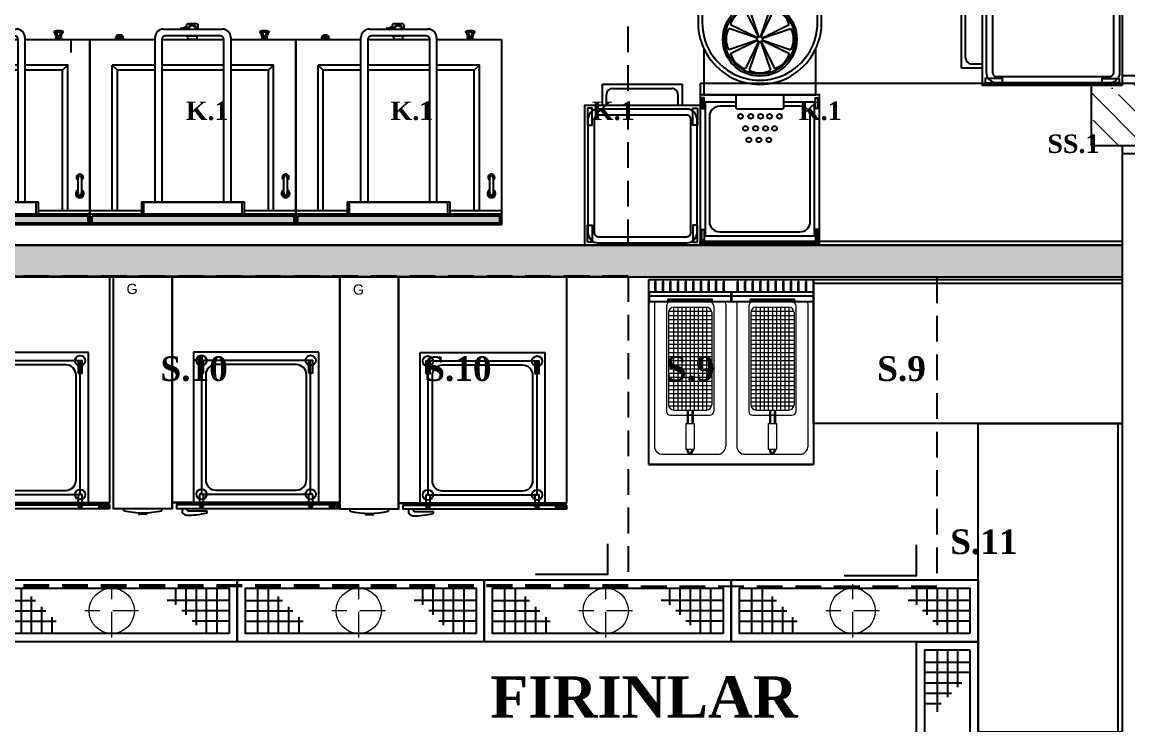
# Model space of a CAD drawing. Header units: millimetres. Extents: x 322668 to 332469, y 13187 to 20117.
# Drawn here: x 329068 to 329605, y 16423 to 16764 of the extents above; entities that cross this region are included whole.
import ezdxf
from ezdxf.enums import TextEntityAlignment as Align

# ---------------------------------------------------------------- set-up
doc = ezdxf.new("R2010")
doc.units = ezdxf.units.MM
doc.header["$LTSCALE"] = 50
doc.header["$MEASUREMENT"] = 0
doc.header["$PDMODE"] = 3
doc.header["$PDSIZE"] = -0.5
doc.linetypes.add('DASHED2', pattern=[0.375, 0.25, -0.125])
doc.linetypes.add('HIDDEN', pattern=[0.375, 0.25, -0.125])
doc.layers.get('0').update_dxf_attribs({"linetype": 'CONTINUOUS'})
doc.layers.get('DEFPOINTS').update_dxf_attribs({"linetype": 'CONTINUOUS'})
for name, color, linetype in [('-DWG_ANA', 7, 'CONTINUOUS'), ('-DWG_DETAY1', 7, 'CONTINUOUS'), ('-DWG_DETAY2', 7, 'CONTINUOUS'), ('Duvar h-190', 8, 'CONTINUOUS'), ('Mevcut ve İlave Duvar', 7, 'CONTINUOUS'), ('MIM_BA', 3, 'CONTINUOUS'), ('MIM_DOSEME', 7, 'CONTINUOUS'), ('MIM_DUVAR', 4, 'CONTINUOUS'), ('MIM_OLCU-DIS', 1, 'CONTINUOUS'), ('MIM_SERAMIK', 143, 'CONTINUOUS'), ('sıhhi tesisat', 162, 'CONTINUOUS'), ('TEXT', 131, 'CONTINUOUS'), ('Yarım Duvar', 3, 'CONTINUOUS')]:
    doc.layers.add(name, color=color, linetype=linetype)
for name, color, linetype, lineweight in [('GRC-Ekipman', 4, 'CONTINUOUS', 25), ('s-depo', 140, 'CONTINUOUS', 25), ('Tarama', 252, 'CONTINUOUS', 20), ('yerizg-a', 7, 'CONTINUOUS', 15), ('yerizg-b', 7, 'CONTINUOUS', 9)]:
    doc.layers.add(name, color=color, linetype=linetype, lineweight=lineweight)
doc.styles.add('ekp-yazı', font='arial.ttf', dxfattribs={"height": 10})
doc.styles.add('OLCU', font='TSIMPLEX.SHX', dxfattribs={"width": 0.7})
doc.styles.add('REF', font='calibri.ttf', dxfattribs={"height": 10})
doc.styles.add('ROMANS', font='romans.shx')
doc.dimstyles.new('200-OLCU-DIŞ', dxfattribs={"dimtxt": 30, "dimasz": 10, "dimexe": 0, "dimexo": 0, "dimgap": 10, "dimtad": 1, "dimdec": 1, "dimdsep": 46, "dimtxsty": 'OLCU', "dimblk1": 'DOT', "dimblk2": 'DOT', "dimsah": 1, "dimcen": 0, "dimclrd": 7, "dimclre": 7, "dimclrt": 4, "dimadec": 0, "dimazin": 0, "dimtfac": 1, "dimtdec": 1, "dimtix": 1, "dimtmove": 2, "dimatfit": 3, "dimldrblk": 'DOT', "dimfxl": 0, "dimtolj": 1, "dimarcsym": 0})

# ---------------------------------------------------------------- blocks, each defined once
blk = doc.blocks.new('_DOT')
at = {"color": 0, "linetype": 'ByBlock'}
blk.add_line((-0.5, 0), (-1, 0), dxfattribs=at)
at = {"color": 0, "linetype": 'ByBlock', "const_width": 0.5}
blk.add_lwpolyline([(-0.25, 0, 1), (0.25, 0, 1)], format="xyb", close=True, dxfattribs=at)
blk = doc.blocks.new('*D159')
at = {"layer": 'DEFPOINTS', "color": 0}
for p in [(329577.75, 18407.96, -57.5), (327588.54, 14893), (330092.59, 14893)]:
    blk.add_point(p, dxfattribs=at)
at = {"layer": 'MIM_OLCU-DIS', "color": 7, "lineweight": -2}
for p, q in [((330052.83, 18407.96), (330092.59, 18407.96)), ((330092.59, 18397.96), (330092.59, 14903)), ((330052.59, 14893), (330092.59, 14893))]:
    blk.add_line(p, q, dxfattribs=at)
at = {"layer": 'MIM_OLCU-DIS', "color": 7, "lineweight": -2, "xscale": 10, "yscale": 10, "zscale": 10}
for p, rotation in [((330092.59, 18407.96), 90), ((330092.59, 14893), 270)]:
    blk.add_blockref('_DOT', p, dxfattribs=dict(at, rotation=rotation))
at = {"layer": 'MIM_OLCU-DIS', "color": 4, "insert": (330067.59, 16650.48), "char_height": 30, "attachment_point": 5, "rotation": 90, "style": 'OLCU'}
blk.add_mtext('\\A1;3515', dxfattribs=at)
blk = doc.blocks.new('525-130 CM YEMEKHANE PEN')
at = {"layer": 'MIM_DUVAR'}
for p, q in [((396323.44, 10381.79, -432.5), (396323.44, 10406.79, -432.5)), ((396848.44, 10381.79, -432.5), (396848.44, 10406.79, -432.5))]:
    blk.add_line(p, q, dxfattribs=at)
blk = doc.blocks.new('100')
h = blk.add_hatch()
h.set_pattern_fill('ANGLE', color=1, scale=0.166667, angle=720, style=0)
h.set_pattern_definition([(360, (358730.5573, 8378.2852), (6e-16, 1.1641666), [0.8466666, -0.3175]), (90, (358730.5573, 8378.2852), (-1.1641666, 6e-16), [0.8466666, -0.3175])])
h.paths.add_polyline_path([(359843.4, 9476.25), (359745.06, 9476.25), (359745.06, 9472.92), (359843.4, 9472.92)])
at = {"layer": '-DWG_ANA', "color": 1}
for p, q in [((359744.23, 9472.08), (359744.23, 9562.08)), ((359744.23, 9562.08), (359753.37, 9562.08)), ((359753.37, 9562.08), (359775.85, 9562.08)), ((359779.18, 9562.08), (359809.28, 9562.08)), ((359812.61, 9562.08), (359844.23, 9562.08)), ((359844.23, 9562.08), (359844.23, 9472.08)), ((359844.23, 9472.08), (359744.23, 9472.08))]:
    blk.add_line(p, q, dxfattribs=at)
at = {"layer": '-DWG_DETAY1', "color": 1}
for p, q in [((359819.28, 9482.92), (359769.18, 9482.92)), ((359769.18, 9482.92), (359769.18, 9477.08)), ((359770.33, 9477.08), (359770.33, 9482.92)), ((359770.9, 9482.92), (359817.56, 9482.92)), ((359818.13, 9477.08), (359818.13, 9482.92)), ((359819.28, 9477.08), (359819.28, 9482.92)), ((359769.18, 9478.75), (359744.23, 9478.75)), ((359844.23, 9478.75), (359819.28, 9478.75)), ((359769.18, 9477.08), (359819.28, 9477.08))]:
    blk.add_line(p, q, dxfattribs=at)
at = {"layer": '-DWG_DETAY2', "color": 1}
blk.add_line((359844.23, 9477.08), (359744.23, 9477.08), dxfattribs=at)
at = {"color": 1}
for p, q in [((359759.9, 9563.61), (359757.26, 9563.61)), ((359759.61, 9563.81), (359757.55, 9563.81)), ((359759.41, 9564.05), (359757.74, 9564.05)), ((359780.02, 9567.08), (359808.44, 9567.08)), ((359807.61, 9563.75), (359780.85, 9563.75)), ((359756.91, 9563.2), (359756.49, 9562.82)), ((359758.16, 9562.82), (359756.49, 9562.82)), ((359760.66, 9562.52), (359756.49, 9562.52)), ((359756.49, 9562.52), (359756.49, 9562.08)), ((359756.49, 9562.08), (359760.66, 9562.08)), ((359756.91, 9563.22), (359756.91, 9563.2)), ((359760.13, 9563.03), (359757.03, 9563.03)), ((359760.04, 9563.22), (359757.12, 9563.22)), ((359760, 9563.42), (359757.15, 9563.42)), ((359758.16, 9562.52), (359758.16, 9562.82)), ((359760.66, 9562.82), (359758.99, 9562.82)), ((359758.99, 9562.52), (359758.99, 9562.82)), ((359760.24, 9563.2), (359760.24, 9563.22)), ((359760.66, 9562.82), (359760.24, 9563.2)), ((359760.66, 9562.08), (359760.66, 9562.52)), ((359775.85, 9482.92), (359775.85, 9562.92)), ((359779.18, 9562.08), (359779.18, 9482.92)), ((359809.28, 9482.92), (359809.28, 9562.08)), ((359812.61, 9562.92), (359812.61, 9482.92)), ((359779.18, 9482.92), (359775.85, 9482.92)), ((359812.61, 9482.92), (359809.28, 9482.92)), ((359844.23, 9477.08), (359744.23, 9477.08))]:
    blk.add_line(p, q, dxfattribs=at)
at = {"color": 1, "linetype": 'ByBlock', "lineweight": -2}
for p, q in [((359830.63, 9562.42), (359827.35, 9562.42)), ((359827.35, 9562.42), (359827.35, 9562.08)), ((359830.22, 9563.23), (359827.76, 9563.23)), ((359828.17, 9562.42), (359828.17, 9563.23)), ((359829.81, 9563.23), (359829.81, 9562.42)), ((359830.63, 9562.42), (359830.63, 9562.08)), ((359838.47, 9487.14), (359838.47, 9495.01)), ((359840.09, 9495.01), (359840.09, 9487.14))]:
    blk.add_line(p, q, dxfattribs=at)
at = {"color": 1}
blk.add_lwpolyline([(359796.85, 9567.08), (359796.85, 9568.75, 0.414214), (359796.02, 9569.58), (359791.85, 9569.58, 0.414214), (359791.02, 9568.75), (359791.02, 9567.08)], format="xyb", dxfattribs=at)
for points in [[(359788.3, 9567.08), (359788.3, 9567.38)], [(359788.47, 9567.54), (359790.57, 9567.54), (359790.57, 9567.08)], [(359789.8, 9567.54), (359789.8, 9567.91), (359790.21, 9567.91)], [(359790.41, 9567.91), (359790.41, 9567.54)], [(359790.61, 9567.91), (359791.02, 9567.91), (359791.02, 9567.5)], [(359791.02, 9563.75), (359796.85, 9563.75)], [(359775.85, 9549.58), (359755.04, 9549.58)], [(359755.04, 9478.75), (359755.04, 9549.58)], [(359755.04, 9549.58), (359757.54, 9547.08)], [(359809.28, 9549.58), (359779.18, 9549.58)], [(359833.42, 9478.75), (359833.42, 9549.58), (359812.61, 9549.58)], [(359833.42, 9549.58), (359830.92, 9547.08)], [(359775.85, 9547.08), (359757.54, 9547.08)], [(359757.54, 9478.75), (359757.54, 9547.08)], [(359809.28, 9547.08), (359779.18, 9547.08)], [(359830.92, 9478.75), (359830.92, 9547.08), (359812.61, 9547.08)], [(359744.23, 9477.08), (359744.23, 9472.08), (359844.23, 9472.08), (359844.23, 9477.08), (359744.23, 9477.08), (359744.23, 9472.08)]]:
    blk.add_lwpolyline(points, dxfattribs=at)
for points in [[(359796.07, 9562.08), (359791.8, 9562.08), (359791.8, 9563.75), (359796.07, 9563.75)], [(359745.06, 9476.25), (359745.06, 9472.92), (359843.4, 9472.92), (359843.4, 9476.25)]]:
    blk.add_lwpolyline(points, close=True, dxfattribs=at)
at = {"color": 1, "linetype": 'ByBlock', "lineweight": -2}
blk.add_lwpolyline([(359827.35, 9562.08), (359830.63, 9562.08)], dxfattribs=at)
at = {"color": 1}
blk.add_circle((359790.41, 9567.91), 0.135, dxfattribs=at)
for centre, radius, start, end in [((359793.94, 9566.67), 2.33, 10.2866, 169.7134), ((359757.74, 9563.22), 0.833, 90, 180), ((359759.41, 9563.22), 0.833, 0, 90), ((359780.02, 9562.92), 4.17, 90, 180), ((359780.85, 9562.08), 1.67, 90, 180), ((359788.58, 9567.23), 0.32, 109.0567, 152.0066), ((359790.41, 9567.91), 0.197, 0, 180), ((359793.94, 9566.67), 1.91, 12.5939, 167.4061), ((359807.61, 9562.08), 1.67, 0, 90), ((359808.44, 9562.92), 4.17, 0, 90), ((359839.28, 9487.14), 1.99, 114.0472, 65.9528), ((359839.28, 9487.1), 1.73, 118.0665, 61.9335), ((359839.28, 9487.14), 1.04, 141.2269, 38.7731)]:
    blk.add_arc(centre, radius, start, end, dxfattribs=at)
at = {"color": 1, "linetype": 'ByBlock', "lineweight": -2}
for centre, radius, start, end in [((359826.93, 9565.64), 0.206, 89.9995, 270.0005), ((359828.99, 9560.92), 5.34, 67.3536, 112.6464), ((359827.55, 9567.26), 1.54, 246.4257, 288.1341), ((359823.84, 9563.03), 3.93, 3.0274, 37.8848), ((359828.17, 9565.64), 0.206, 89.9995, 213.5743), ((359823.66, 9563.23), 4.92, 0.0881, 28.907), ((359828.99, 9568.27), 2.55, 251.2127, 288.7873), ((359834.32, 9563.23), 4.92, 151.093, 179.9119), ((359830.43, 9567.27), 1.54, 246.481, 293.519), ((359829.81, 9565.64), 0.206, 326.4257, 90.0005), ((359834.14, 9563.03), 3.93, 142.1152, 176.9726), ((359831.05, 9565.64), 0.206, 269.9995, 90.0005), ((359831.05, 9565.64), 0.206, 90, 90.0005), ((359831.05, 9565.64), 0.206, 270, 90), ((359831.05, 9565.64), 0.206, 270, 270.0005), ((359839.28, 9494.99), 1.62, 300, 240), ((359839.28, 9495.01), 0.975, 326.4427, 213.5573), ((359839.28, 9495.01), 0.812, 0, 180), ((359839.28, 9487.14), 0.813, 180, 0)]:
    blk.add_arc(centre, radius, start, end, dxfattribs=at)
blk = doc.blocks.new('BGHGT')
at = {"color": 7, "linetype": 'HIDDEN'}
for p, q in [((360936.69, 9328.43, -417.9), (360936.69, 9178.43, -417.9)), ((361436.69, 9328.43, -417.9), (360936.69, 9328.43, -417.9)), ((361436.69, 9328.43, -417.9), (361436.69, 9178.43, -417.9)), ((360936.69, 9178.43, -417.9), (361436.69, 9178.43, -417.9))]:
    blk.add_line(p, q, dxfattribs=at)
at = {"color": 7, "elevation": -417.9}
for points in [[(360941.69, 9198.43), (360941.69, 9183.43), (360976.69, 9183.43)], [(361426.69, 9198.43), (361426.69, 9183.43), (361391.69, 9183.43)]]:
    blk.add_lwpolyline(points, dxfattribs=at)
blk = doc.blocks.new('RobotCoupe.CL60')
at = {"color": 251}
for p, q in [((-134.24, -1.88), (-110.95, -15.49)), ((-99.69, -27.78), (-106.15, -14.71)), ((-99.53, -27.72), (-104.26, -13.93)), ((-99.53, -27.72), (-104.26, -13.93)), ((-98.65, -27.72), (-93.92, -13.93)), ((-98.65, -27.72), (-93.92, -13.93)), ((-98.5, -27.78), (-92.14, -14.66)), ((-98.5, -27.78), (-92.14, -14.66)), ((-100.38, -28.56), (-114.17, -23.83)), ((-100.31, -28.41), (-113.43, -22.05)), ((-97.88, -28.4), (-84.81, -21.94)), ((-97.88, -28.4), (-84.81, -21.94)), ((-97.81, -28.56), (-84.02, -23.83)), ((-100.38, -29.44), (-114.17, -34.17)), ((-100.31, -29.6), (-113.38, -36.06)), ((-99.68, -30.22), (-106.04, -43.34)), ((-99.53, -30.28), (-104.26, -44.07)), ((-98.65, -30.28), (-93.92, -44.07)), ((-98.49, -30.22), (-92.03, -43.29)), ((-97.87, -29.59), (-84.75, -35.95)), ((-97.81, -29.44), (-84.02, -34.17)), ((-134.24, -56.12), (-110.95, -42.51))]:
    blk.add_line(p, q, dxfattribs=at)
for points in [[(-107.11, 1), (-132.11, 1, 0.414214), (-137.11, -4), (-137.11, -54, 0.414214), (-132.11, -59), (-107.11, -59)], [(-107.11, -1), (-132.11, -1, 0.414214), (-135.11, -4), (-135.11, -54, 0.414214), (-132.11, -57), (-107.11, -57)], [(-66.5, -40.51), (-66.5, -48.5, 0.414214), (-61.5, -53.5), (-10.5, -53.5, 0.414214), (-5.5, -48.5), (-5.5, -9.5, 0.414214), (-10.5, -4.5), (-61.5, -4.5, 0.414214), (-66.5, -9.5), (-66.5, -17.49)]]:
    blk.add_lwpolyline(points, format="xyb")
for points in [[(-72, -58), (0, -58), (0, 0), (-72, 0)], [(-70.63, -0.87), (-65.35, -0.87), (-65.35, -1.93), (-70.63, -1.93)], [(-1.37, -0.87), (-6.65, -0.87), (-6.65, -1.93), (-1.37, -1.93)], [(-70.63, -57.13), (-65.35, -57.13), (-65.35, -56.07), (-70.63, -56.07)], [(-1.37, -57.13), (-6.65, -57.13), (-6.65, -56.07), (-1.37, -56.07)]]:
    blk.add_lwpolyline(points, close=True)
for points in [[(-72, -56.25), (-72, -1.75), (-94.57, -1.75)], [(-68.5, -40.51), (-68.5, -55.5), (-3.5, -55.5), (-3.5, -2.5), (-68.5, -2.5), (-68.5, -17.49)], [(-94.57, -56.25), (-72, -56.25)]]:
    blk.add_lwpolyline(points)
blk.add_lwpolyline([(-72, -17.49), (-66, -17.49, -0.414214), (-65, -18.49), (-65, -39.51, -0.414214), (-66, -40.51), (-72, -40.51)], format="xyb", close=True)
for centre, radius in [((-99.09, -29), 17.98), ((-99.09, -29), 16.98), ((-61.57, -19.5), 1.17), ((-55.71, -21.87), 1.17), ((-61.57, -24.26), 1.17), ((-55.71, -26.21), 1.17), ((-50.14, -24.61), 1.17), ((-99.09, -29), 1.36), ((-99.09, -29), 1.36), ((-61.57, -28.61), 1.17), ((-55.71, -31.04), 1.17), ((-50.14, -29.44), 1.17), ((-61.57, -33.44), 1.17), ((-61.57, -38.36), 1.17), ((-55.71, -35.96), 1.17), ((-50.14, -34.36), 1.17)]:
    blk.add_circle(centre, radius, dxfattribs=at)
for radius in [30, 28]:
    blk.add_arc((-107.11, -29), radius, 270, 90)
for centre, start, end in [((-103.2, -24.92), 106.1064, 164.3343), ((-99.09, -23.21), 60.8861, 119.1139), ((-99.09, -23.21), 60.8861, 119.1139), ((-95.01, -24.89), 16.1064, 74.3343), ((-104.89, -29), 150.8861, 209.1139), ((-93.3, -29), 330.8861, 29.1139), ((-103.17, -33.11), 196.1064, 254.3343), ((-94.98, -33.08), 286.1064, 344.3343), ((-99.09, -34.79), 240.8861, 299.1139)]:
    blk.add_arc(centre, 10.62, start, end, dxfattribs=at)
blk = doc.blocks.new('Combi Electrolux-')
for p, q in [((329014.65, 16248.75), (329014.65, 16361.75)), ((329030.65, 16361.75), (329057.15, 16361.75)), ((329057.15, 16361.75), (329057.15, 16248.75)), ((329057.15, 16251.75), (329057.15, 16361.75)), ((329057.15, 16361.75), (329138.65, 16361.75)), ((329138.65, 16361.75), (329138.65, 16251.75)), ((329128.4, 16324.75), (329067.4, 16324.75)), ((329067.4, 16324.75), (329067.4, 16251.75)), ((329128.4, 16251.75), (329128.4, 16324.75)), ((329057.15, 16248.75), (329030.65, 16248.75)), ((329057.15, 16248.75), (329057.15, 16251.75)), ((329057.15, 16251.75), (329059.15, 16251.75)), ((329138.65, 16251.75), (329057.15, 16251.75)), ((329059.15, 16251.75), (329138.65, 16251.75)), ((329059.15, 16251.75), (329059.41, 16251.52)), ((329059.41, 16251.52), (329059.15, 16251.37)), ((329059.15, 16251.37), (329059.4, 16251.21)), ((329059.4, 16251.21), (329059.15, 16251.08)), ((329059.15, 16251.08), (329059.41, 16250.97)), ((329059.41, 16250.97), (329059.15, 16250.75)), ((329059.15, 16250.75), (329059.15, 16248.75)), ((329059.15, 16250.75), (329138.65, 16250.75)), ((329138.65, 16248.75), (329059.15, 16248.75)), ((329067.4, 16251.75), (329128.4, 16251.75)), ((329138.65, 16251.75), (329138.39, 16251.52)), ((329138.39, 16251.52), (329138.65, 16251.37)), ((329138.65, 16251.08), (329138.4, 16250.97)), ((329138.4, 16250.97), (329138.65, 16250.75)), ((329138.65, 16251.37), (329138.41, 16251.21)), ((329138.41, 16251.21), (329138.65, 16251.08)), ((329138.65, 16250.75), (329138.65, 16248.75)), ((329138.65, 16250.75), (329138.65, 16248.75))]:
    blk.add_line(p, q)
at = {"color": 33}
for p, q in [((329124.4, 16320.75), (329071.4, 16320.75)), ((329071.4, 16320.75), (329071.4, 16255.75)), ((329117.4, 16318.75), (329078.4, 16318.75)), ((329124.4, 16255.75), (329124.4, 16320.75)), ((329073.4, 16313.75), (329073.4, 16262.75)), ((329122.4, 16262.75), (329122.4, 16313.75)), ((329071.4, 16255.75), (329124.4, 16255.75)), ((329078.4, 16257.75), (329117.4, 16257.75)), ((329033.65, 16247.75), (329033.65, 16248.75)), ((329052.15, 16247.75), (329052.15, 16248.75)), ((329065.02, 16247.75), (329073.65, 16247.75)), ((329136.06, 16250.18), (329133.84, 16250.18)), ((329136.06, 16249.33), (329133.84, 16249.33)), ((329136.06, 16250.18), (329136.06, 16249.33)), ((329137.51, 16250.25), (329137.06, 16249.97)), ((329137.06, 16249.97), (329137.06, 16249.53)), ((329137.06, 16249.53), (329137.5, 16249.25)), ((329137.5, 16249.25), (329137.96, 16249.53)), ((329137.96, 16249.97), (329137.51, 16250.25)), ((329137.96, 16249.53), (329137.96, 16249.97)), ((329040.9, 16246.35), (329040.9, 16246.76)), ((329044.6, 16246.05), (329041.2, 16246.05)), ((329044.6, 16246.05), (329044.6, 16246.05)), ((329044.9, 16246.35), (329044.9, 16246.76))]:
    blk.add_line(p, q, dxfattribs=at)
at = {"color": 251}
for p, q in [((329072.4, 16255.75), (329070.4, 16255.75)), ((329070.4, 16255.75), (329070.4, 16249.75)), ((329072.4, 16249.75), (329072.4, 16255.75)), ((329125.4, 16255.75), (329123.4, 16255.75)), ((329123.4, 16255.75), (329123.4, 16249.75)), ((329125.4, 16249.75), (329125.4, 16255.75)), ((329070.4, 16249.75), (329072.4, 16249.75)), ((329123.4, 16249.75), (329125.4, 16249.75))]:
    blk.add_line(p, q, dxfattribs=at)
for points in [[(329070.4, 16314.75), (329072.4, 16314.75), (329072.4, 16320.75), (329070.4, 16320.75)], [(329123.4, 16314.75), (329125.4, 16314.75), (329125.4, 16320.75), (329123.4, 16320.75)]]:
    blk.add_lwpolyline(points, close=True, dxfattribs=at)
for centre in [(329071.4, 16320.75), (329124.4, 16320.75), (329071.4, 16255.75), (329124.4, 16255.75)]:
    blk.add_circle(centre, 2.5, dxfattribs=at)
at = {"color": 33}
blk.add_circle((329137.51, 16249.75), 0.422, dxfattribs=at)
for centre, radius, start, end in [((329078.4, 16313.75), 5, 90, 180), ((329117.4, 16313.75), 5, 0, 90), ((329078.4, 16262.75), 5, 180, 270), ((329117.4, 16262.75), 5, 270, 0), ((329042.9, 16289.82), 43.07, 257.5996, 282.4004), ((329064.05, 16247.76), 2.13, 152.4514, 271.8384), ((329065.05, 16248.65), 0.901, 173.6786, 268.011), ((329073.65, 16247.25), 0.5, 280.2235, 90), ((329133.84, 16249.75), 0.422, 90, 270), ((329041.2, 16246.35), 0.3, 180, 270), ((329044.6, 16246.35), 0.3, 269.9709, 0), ((329065.15, 16278.38), 32.77, 268.1836, 285.1943)]:
    blk.add_arc(centre, radius, start, end, dxfattribs=at)
at = {"layer": 'MIM_DOSEME'}
blk.add_lwpolyline([(329014.65, 16361.75), (329057.15, 16361.75), (329057.15, 16248.75), (329014.65, 16248.75)], close=True, dxfattribs=at)
at = {"color": 4, "style": 'ekp-yazı'}
blk.add_text('G', height=5, dxfattribs=at).set_placement((329034.93, 16353.02))
blk = doc.blocks.new('12454')
for p, q in [((329028.65, 16248.75), (329028.65, 16361.75)), ((329030.65, 16361.75), (329057.15, 16361.75)), ((329057.15, 16361.75), (329057.15, 16248.75)), ((329057.15, 16251.75), (329057.15, 16361.75)), ((329057.15, 16361.75), (329138.65, 16361.75)), ((329138.65, 16361.75), (329138.65, 16251.75)), ((329128.4, 16324.75), (329067.4, 16324.75)), ((329067.4, 16324.75), (329067.4, 16251.75)), ((329128.4, 16251.75), (329128.4, 16324.75)), ((329057.15, 16248.75), (329030.65, 16248.75)), ((329057.15, 16248.75), (329057.15, 16251.75)), ((329057.15, 16251.75), (329059.15, 16251.75)), ((329138.65, 16251.75), (329057.15, 16251.75)), ((329059.15, 16251.75), (329138.65, 16251.75)), ((329059.15, 16251.75), (329059.41, 16251.52)), ((329059.41, 16251.52), (329059.15, 16251.37)), ((329059.15, 16251.37), (329059.4, 16251.21)), ((329059.4, 16251.21), (329059.15, 16251.08)), ((329059.15, 16251.08), (329059.41, 16250.97)), ((329059.41, 16250.97), (329059.15, 16250.75)), ((329059.15, 16250.75), (329059.15, 16248.75)), ((329059.15, 16250.75), (329138.65, 16250.75)), ((329138.65, 16248.75), (329059.15, 16248.75)), ((329067.4, 16251.75), (329128.4, 16251.75)), ((329138.65, 16251.75), (329138.39, 16251.52)), ((329138.39, 16251.52), (329138.65, 16251.37)), ((329138.65, 16251.08), (329138.4, 16250.97)), ((329138.4, 16250.97), (329138.65, 16250.75)), ((329138.65, 16251.37), (329138.41, 16251.21)), ((329138.41, 16251.21), (329138.65, 16251.08)), ((329138.65, 16250.75), (329138.65, 16248.75)), ((329138.65, 16250.75), (329138.65, 16248.75))]:
    blk.add_line(p, q)
at = {"color": 33}
for p, q in [((329124.4, 16320.75), (329071.4, 16320.75)), ((329071.4, 16320.75), (329071.4, 16255.75)), ((329117.4, 16318.75), (329078.4, 16318.75)), ((329124.4, 16255.75), (329124.4, 16320.75)), ((329073.4, 16313.75), (329073.4, 16262.75)), ((329122.4, 16262.75), (329122.4, 16313.75)), ((329071.4, 16255.75), (329124.4, 16255.75)), ((329078.4, 16257.75), (329117.4, 16257.75)), ((329033.65, 16247.75), (329033.65, 16248.75)), ((329052.15, 16247.75), (329052.15, 16248.75)), ((329065.02, 16247.75), (329073.65, 16247.75)), ((329136.06, 16250.18), (329133.84, 16250.18)), ((329136.06, 16249.33), (329133.84, 16249.33)), ((329136.06, 16250.18), (329136.06, 16249.33)), ((329137.51, 16250.25), (329137.06, 16249.97)), ((329137.06, 16249.97), (329137.06, 16249.53)), ((329137.06, 16249.53), (329137.5, 16249.25)), ((329137.5, 16249.25), (329137.96, 16249.53)), ((329137.96, 16249.97), (329137.51, 16250.25)), ((329137.96, 16249.53), (329137.96, 16249.97)), ((329040.9, 16246.35), (329040.9, 16246.76)), ((329044.6, 16246.05), (329041.2, 16246.05)), ((329044.6, 16246.05), (329044.6, 16246.05)), ((329044.9, 16246.35), (329044.9, 16246.76))]:
    blk.add_line(p, q, dxfattribs=at)
at = {"color": 251}
for p, q in [((329072.4, 16255.75), (329070.4, 16255.75)), ((329070.4, 16255.75), (329070.4, 16249.75)), ((329072.4, 16249.75), (329072.4, 16255.75)), ((329125.4, 16255.75), (329123.4, 16255.75)), ((329123.4, 16255.75), (329123.4, 16249.75)), ((329125.4, 16249.75), (329125.4, 16255.75)), ((329070.4, 16249.75), (329072.4, 16249.75)), ((329123.4, 16249.75), (329125.4, 16249.75))]:
    blk.add_line(p, q, dxfattribs=at)
for points in [[(329070.4, 16314.75), (329072.4, 16314.75), (329072.4, 16320.75), (329070.4, 16320.75)], [(329123.4, 16314.75), (329125.4, 16314.75), (329125.4, 16320.75), (329123.4, 16320.75)]]:
    blk.add_lwpolyline(points, close=True, dxfattribs=at)
for centre in [(329071.4, 16320.75), (329124.4, 16320.75), (329071.4, 16255.75), (329124.4, 16255.75)]:
    blk.add_circle(centre, 2.5, dxfattribs=at)
at = {"color": 33}
blk.add_circle((329137.51, 16249.75), 0.422, dxfattribs=at)
for centre, radius, start, end in [((329078.4, 16313.75), 5, 90, 180), ((329117.4, 16313.75), 5, 0, 90), ((329078.4, 16262.75), 5, 180, 270), ((329117.4, 16262.75), 5, 270, 0), ((329042.9, 16289.82), 43.07, 257.5996, 282.4004), ((329064.05, 16247.76), 2.13, 152.4514, 271.8384), ((329065.05, 16248.65), 0.901, 173.6786, 268.011), ((329073.65, 16247.25), 0.5, 280.2235, 90), ((329133.84, 16249.75), 0.422, 90, 270), ((329041.2, 16246.35), 0.3, 180, 270), ((329044.6, 16246.35), 0.3, 269.9709, 0), ((329065.15, 16278.38), 32.77, 268.1836, 285.1943)]:
    blk.add_arc(centre, radius, start, end, dxfattribs=at)
at = {"layer": 'MIM_DOSEME'}
blk.add_lwpolyline([(329028.65, 16361.75), (329057.15, 16361.75), (329057.15, 16248.75), (329028.65, 16248.75)], close=True, dxfattribs=at)
at = {"color": 4, "style": 'ekp-yazı'}
blk.add_text('G', height=5, dxfattribs=at).set_placement((329034.93, 16353.02))
blk = doc.blocks.new('ARB.Malzeme2')
at = {"color": 251}
for p, q in [((0, -8.49), (10.15, -8.49)), ((0, -10.49), (5.15, -10.49)), ((10.15, -8.49), (10.15, -47.18)), ((8.15, -13.49), (8.15, -42.18)), ((5.15, -45.18), (0, -45.18)), ((10.15, -47.18), (0, -47.18))]:
    blk.add_line(p, q, dxfattribs=at)
blk.add_lwpolyline([(-68, 0), (0, 0), (0, -56), (-68, -56)], close=True)
for points in [[(-1.88, -49.49), (-1.88, -6.49, 0.414214), (-6.88, -1.49), (-61.88, -1.49, 0.414214), (-66.88, -6.49), (-66.88, -49.49, 0.414214), (-61.88, -54.49), (-6.88, -54.49, 0.414214)], [(-4.88, -49.49), (-4.88, -6.49, 0.414214), (-6.88, -4.49), (-61.88, -4.49, 0.414214), (-63.88, -6.49), (-63.88, -49.49, 0.414214), (-61.88, -51.49), (-6.88, -51.49, 0.414214)]]:
    blk.add_lwpolyline(points, format="xyb", close=True)
for points in [[(-66.56, -1.32), (-58.28, -1.32), (-58.28, -3.49), (-66.56, -3.49)], [(-1.44, -1.32), (-9.72, -1.32), (-9.72, -3.49), (-1.44, -3.49)], [(-66.56, -54.68), (-58.28, -54.68), (-58.28, -52.51), (-66.56, -52.51)], [(-1.44, -54.68), (-9.72, -54.68), (-9.72, -52.51), (-1.44, -52.51)]]:
    blk.add_lwpolyline(points, close=True, dxfattribs=at)
for centre, start, end in [((5.15, -13.49), 0, 90), ((5.15, -42.18), 270, 0)]:
    blk.add_arc(centre, 3, start, end, dxfattribs=at)
blk = doc.blocks.new('Y-SIFON')
at = {"layer": 'yerizg-a', "color": 0, "linetype": 'Continuous'}
blk.add_circle((0, 0), 11, dxfattribs=at)
at = {"layer": 'yerizg-b', "color": 0, "linetype": 'DASHED2'}
for points in [[(0, 13), (0, -13)], [(-13, 0), (13, 0)]]:
    blk.add_lwpolyline(points, dxfattribs=at)
blk = doc.blocks.new('120')
at = {"layer": 'sıhhi tesisat'}
for p, q in [((16088.22, 16465.14), (16088.22, 16435.14)), ((16093.22, 16465.14), (16093.22, 16442.14)), ((16098.22, 16465.14), (16098.22, 16447.14)), ((16082.22, 16459.14), (16104.22, 16459.14)), ((16104.22, 16454.14), (16082.22, 16454.14)), ((16082.22, 16449.14), (16100.22, 16449.14)), ((16082.22, 16444.14), (16095.22, 16444.14)), ((16082.22, 16439.14), (16090.22, 16439.14)), ((16093.22, 16353.14), (16093.22, 16376.14)), ((16104.22, 16379.14), (16096.22, 16379.14)), ((16098.22, 16353.14), (16098.22, 16381.14)), ((16088.22, 16353.14), (16088.22, 16371.14)), ((16104.22, 16374.14), (16091.22, 16374.14)), ((16104.22, 16369.14), (16086.22, 16369.14)), ((16082.22, 16364.14), (16104.22, 16364.14)), ((16104.22, 16359.14), (16082.22, 16359.14))]:
    blk.add_line(p, q, dxfattribs=at)
for points in [[(16108.22, 16469.14), (16108.22, 16349.14), (16078.22, 16349.14), (16078.22, 16469.14)], [(16104.22, 16465.14), (16104.22, 16353.14), (16082.22, 16353.14), (16082.22, 16465.14)]]:
    blk.add_lwpolyline(points, close=True, dxfattribs=at)
at = {"layer": 'sıhhi tesisat', "rotation": 270}
blk.add_blockref('Y-SIFON', (16093.22, 16408.14), dxfattribs=at)
at = {"layer": 'sıhhi tesisat', "style": 'ROMANS', "width": 0.8}
blk.add_attdef('YRNO', text='', height=10, rotation=270, dxfattribs=at).set_placement((16068.22, 16366.14), align=Align.MIDDLE)
blk = doc.blocks.new('G ÇİFT SEPETLİ FRİTÖZ 9')
for p, q in [((0, -90), (0, 0)), ((0, 0), (80, 0)), ((0, -90), (0, 0)), ((0, 0), (80, 0)), ((80, 0), (80, -90)), ((80, 0), (80, -90)), ((0, -6), (80, -6)), ((0, -6), (80, -6)), ((0.1, -6), (0.1, -10.7)), ((0.1, -8), (39.9, -8)), ((0.1, -10.7), (39.9, -10.7)), ((39.9, -10.7), (39.9, -6)), ((40.1, -6), (40.1, -10.7)), ((40.1, -8), (79.9, -8)), ((40.1, -10.7), (79.9, -10.7)), ((79.9, -10.7), (79.9, -6)), ((0, -90), (40, -90)), ((0, -90), (40, -90)), ((80, -90), (0, -90)), ((80, -90), (0, -90)), ((32, -90), (80, -90))]:
    blk.add_line(p, q)
at = {"color": 251, "lineweight": 9}
for p, q in [((2.82, -5.38), (2.82, -1.15)), ((3.47, -5.38), (3.47, -1.15)), ((6.52, -5.38), (6.52, -1.15)), ((7.17, -5.38), (7.17, -1.15)), ((7.17, -5.38), (7.17, -1.15)), ((10.22, -5.38), (10.22, -1.15)), ((10.87, -5.38), (10.87, -1.15)), ((10.87, -5.38), (10.87, -1.15)), ((13.92, -5.38), (13.92, -1.15)), ((14.57, -5.38), (14.57, -1.15)), ((14.57, -5.38), (14.57, -1.15)), ((17.62, -5.38), (17.62, -1.15)), ((18.27, -5.38), (18.27, -1.15)), ((18.27, -5.38), (18.27, -1.15)), ((21.32, -5.38), (21.32, -1.15)), ((21.97, -5.38), (21.97, -1.15)), ((21.97, -5.38), (21.97, -1.15)), ((25.02, -5.38), (25.02, -1.15)), ((25.67, -5.38), (25.67, -1.15)), ((25.67, -5.38), (25.67, -1.15)), ((28.72, -5.38), (28.72, -1.15)), ((29.37, -5.38), (29.37, -1.15)), ((29.37, -5.38), (29.37, -1.15)), ((32.42, -5.38), (32.42, -1.15)), ((33.07, -5.38), (33.07, -1.15)), ((33.07, -5.38), (33.07, -1.15)), ((36.12, -5.38), (36.12, -1.15)), ((36.77, -5.38), (36.77, -1.15)), ((36.77, -5.38), (36.77, -1.15)), ((42.82, -5.38), (42.82, -1.15)), ((43.47, -5.38), (43.47, -1.15)), ((46.52, -5.38), (46.52, -1.15)), ((47.17, -5.38), (47.17, -1.15)), ((47.17, -5.38), (47.17, -1.15)), ((50.22, -5.38), (50.22, -1.15)), ((50.87, -5.38), (50.87, -1.15)), ((50.87, -5.38), (50.87, -1.15)), ((53.92, -5.38), (53.92, -1.15)), ((54.57, -5.38), (54.57, -1.15)), ((54.57, -5.38), (54.57, -1.15)), ((57.62, -5.38), (57.62, -1.15)), ((58.27, -5.38), (58.27, -1.15)), ((58.27, -5.38), (58.27, -1.15)), ((61.32, -5.38), (61.32, -1.15)), ((61.97, -5.38), (61.97, -1.15)), ((61.97, -5.38), (61.97, -1.15)), ((65.02, -5.38), (65.02, -1.15)), ((65.67, -5.38), (65.67, -1.15)), ((65.67, -5.38), (65.67, -1.15)), ((68.72, -5.38), (68.72, -1.15)), ((69.37, -5.38), (69.37, -1.15)), ((69.37, -5.38), (69.37, -1.15)), ((72.42, -5.38), (72.42, -1.15)), ((73.07, -5.38), (73.07, -1.15)), ((73.07, -5.38), (73.07, -1.15)), ((76.12, -5.38), (76.12, -1.15)), ((76.77, -5.38), (76.77, -1.15)), ((76.77, -5.38), (76.77, -1.15)), ((30.75, -9.7), (9.25, -9.7)), ((30.75, -10.2), (9.25, -10.2)), ((70.75, -9.7), (49.25, -9.7)), ((70.75, -10.2), (49.25, -10.2)), ((2.7, -12), (2.7, -81)), ((8.5, -13), (8.5, -64)), ((9.5, -16.1), (9.5, -60.9)), ((9.57, -15.5), (30.43, -15.5)), ((10.5, -11), (29.5, -11)), ((12, -13.5), (12, -63.5)), ((12.1, -13.5), (27.9, -13.5)), ((14, -13.5), (14, -63.5)), ((16, -13.5), (16, -63.5)), ((18, -13.5), (18, -63.5)), ((20, -13.5), (20, -63.5)), ((22, -13.5), (22, -63.5)), ((24, -13.5), (24, -63.5)), ((26, -13.5), (26, -63.5)), ((28, -13.5), (28, -63.5)), ((30.5, -16.1), (30.5, -60.9)), ((31.5, -13), (31.5, -64)), ((37.3, -12), (37.3, -81)), ((42.7, -12), (42.7, -81)), ((48.5, -13), (48.5, -64)), ((49.5, -16.1), (49.5, -60.9)), ((49.57, -15.5), (70.43, -15.5)), ((50.5, -11), (69.5, -11)), ((52, -13.5), (52, -63.5)), ((52.1, -13.5), (67.9, -13.5)), ((54, -13.5), (54, -63.5)), ((56, -13.5), (56, -63.5)), ((58, -13.5), (58, -63.5)), ((60, -13.5), (60, -63.5)), ((62, -13.5), (62, -63.5)), ((64, -13.5), (64, -63.5)), ((66, -13.5), (66, -63.5)), ((68, -13.5), (68, -63.5)), ((70.5, -16.1), (70.5, -60.9)), ((71.5, -64), (71.5, -13)), ((77.3, -81), (77.3, -12)), ((9.5, -17.5), (30.5, -17.5)), ((9.5, -19.5), (30.5, -19.5)), ((49.5, -17.5), (70.5, -17.5)), ((49.5, -19.5), (70.5, -19.5)), ((9.5, -21.5), (30.5, -21.5)), ((9.5, -23.5), (30.5, -23.5)), ((9.5, -25.5), (30.5, -25.5)), ((49.5, -21.5), (70.5, -21.5)), ((49.5, -23.5), (70.5, -23.5)), ((49.5, -25.5), (70.5, -25.5)), ((9.5, -27.5), (30.5, -27.5)), ((9.5, -29.5), (30.5, -29.5)), ((9.5, -31.5), (30.5, -31.5)), ((49.5, -27.5), (70.5, -27.5)), ((49.5, -29.5), (70.5, -29.5)), ((49.5, -31.5), (70.5, -31.5)), ((9.5, -33.5), (30.5, -33.5)), ((9.5, -35.5), (30.5, -35.5)), ((9.5, -37.5), (30.5, -37.5)), ((49.5, -33.5), (70.5, -33.5)), ((49.5, -35.5), (70.5, -35.5)), ((49.5, -37.5), (70.5, -37.5)), ((9.5, -39.5), (30.5, -39.5)), ((9.5, -41.5), (30.5, -41.5)), ((49.5, -39.5), (70.5, -39.5)), ((49.5, -41.5), (70.5, -41.5)), ((9.5, -43.5), (30.5, -43.5)), ((9.5, -45.5), (30.5, -45.5)), ((9.5, -47.5), (30.5, -47.5)), ((49.5, -43.5), (70.5, -43.5)), ((49.5, -45.5), (70.5, -45.5)), ((49.5, -47.5), (70.5, -47.5)), ((9.5, -49.5), (30.5, -49.5)), ((9.5, -51.5), (30.5, -51.5)), ((9.5, -53.5), (30.5, -53.5)), ((49.5, -49.5), (70.5, -49.5)), ((49.5, -51.5), (70.5, -51.5)), ((49.5, -53.5), (70.5, -53.5)), ((9.5, -55.5), (30.5, -55.5)), ((9.5, -57.5), (30.5, -57.5)), ((49.5, -55.5), (70.5, -55.5)), ((49.5, -57.5), (70.5, -57.5)), ((9.5, -59.5), (30.5, -59.5)), ((9.57, -61.5), (30.43, -61.5)), ((12.1, -63.5), (27.9, -63.5)), ((18.55, -63.5), (18.55, -70.07)), ((19.15, -63.5), (19.15, -70.07)), ((20.85, -63.5), (20.85, -70.07)), ((21.45, -63.5), (21.45, -70.07)), ((49.5, -59.5), (70.5, -59.5)), ((49.57, -61.5), (70.43, -61.5)), ((52.1, -63.5), (67.9, -63.5)), ((58.55, -63.5), (58.55, -70.07)), ((59.15, -63.5), (59.15, -70.07)), ((60.85, -63.5), (60.85, -70.07)), ((61.45, -63.5), (61.45, -70.07)), ((10.5, -66), (29.5, -66)), ((20.85, -66.02), (19.15, -66.02)), ((50.5, -66), (69.5, -66)), ((60.85, -66.02), (59.15, -66.02)), ((18, -70.07), (18, -82.57)), ((18, -70.07), (22, -70.07)), ((22, -70.07), (22, -82.57)), ((58, -70.07), (58, -82.57)), ((58, -70.07), (62, -70.07)), ((62, -70.07), (62, -82.57)), ((6.7, -85), (33.3, -85)), ((18, -82.57), (22, -82.57)), ((18.55, -82.57), (18.55, -83.12)), ((19.15, -82.57), (19.15, -83.12)), ((20.85, -83.12), (20.85, -82.57)), ((21.45, -82.57), (21.45, -83.12)), ((46.7, -85), (73.3, -85)), ((58, -82.57), (62, -82.57)), ((58.55, -82.57), (58.55, -83.12)), ((59.15, -82.57), (59.15, -83.12)), ((60.85, -83.12), (60.85, -82.57)), ((61.45, -82.57), (61.45, -83.12))]:
    blk.add_line(p, q, dxfattribs=at)
for centre, radius, start, end in [((3.15, -1.15), 0.325, 90, 180), ((3.15, -1.15), 0.325, 0, 90), ((6.85, -1.15), 0.325, 90, 180), ((6.85, -1.15), 0.325, 0, 90), ((10.55, -1.15), 0.325, 90, 180), ((10.55, -1.15), 0.325, 0, 90), ((14.25, -1.15), 0.325, 90, 180), ((14.25, -1.15), 0.325, 0, 90), ((17.95, -1.15), 0.325, 90, 180), ((17.95, -1.15), 0.325, 0, 90), ((21.65, -1.15), 0.325, 90, 180), ((21.65, -1.15), 0.325, 0, 90), ((25.35, -1.15), 0.325, 90, 180), ((25.35, -1.15), 0.325, 0, 90), ((29.05, -1.15), 0.325, 90, 180), ((29.05, -1.15), 0.325, 0, 90), ((32.75, -1.15), 0.325, 90, 180), ((32.75, -1.15), 0.325, 0, 90), ((36.45, -1.15), 0.325, 90, 180), ((36.45, -1.15), 0.325, 0, 90), ((43.15, -1.15), 0.325, 90, 180), ((43.15, -1.15), 0.325, 0, 90), ((46.85, -1.15), 0.325, 90, 180), ((46.85, -1.15), 0.325, 0, 90), ((50.55, -1.15), 0.325, 90, 180), ((50.55, -1.15), 0.325, 0, 90), ((54.25, -1.15), 0.325, 90, 180), ((54.25, -1.15), 0.325, 0, 90), ((57.95, -1.15), 0.325, 90, 180), ((57.95, -1.15), 0.325, 0, 90), ((61.65, -1.15), 0.325, 90, 180), ((61.65, -1.15), 0.325, 0, 90), ((65.35, -1.15), 0.325, 90, 180), ((65.35, -1.15), 0.325, 0, 90), ((69.05, -1.15), 0.325, 90, 180), ((69.05, -1.15), 0.325, 0, 90), ((72.75, -1.15), 0.325, 90, 180), ((72.75, -1.15), 0.325, 0, 90), ((76.45, -1.15), 0.325, 90, 180), ((76.45, -1.15), 0.325, 0, 90), ((6.7, -12), 4, 161.0347, 180), ((3.15, -5.38), 0.325, 180, 270), ((3.15, -5.38), 0.325, 270, 0), ((6.85, -5.38), 0.325, 180, 270), ((6.85, -5.38), 0.325, 270, 0), ((9.25, -9.95), 0.25, 90, 270.0001), ((10.55, -5.38), 0.325, 180, 270), ((10.55, -5.38), 0.325, 270, 0), ((14.25, -5.38), 0.325, 180, 270), ((14.25, -5.38), 0.325, 270, 0), ((17.95, -5.38), 0.325, 180, 270), ((17.95, -5.38), 0.325, 270, 0), ((21.65, -5.38), 0.325, 180, 270), ((21.65, -5.38), 0.325, 270, 0), ((25.35, -5.38), 0.325, 180, 270), ((25.35, -5.38), 0.325, 270, 0), ((29.05, -5.38), 0.325, 180, 270), ((29.05, -5.38), 0.325, 270, 0), ((30.75, -9.95), 0.25, 269.9999, 90), ((32.75, -5.38), 0.325, 180, 270), ((32.75, -5.38), 0.325, 270, 0), ((36.45, -5.38), 0.325, 180, 270), ((36.45, -5.38), 0.325, 270, 0), ((33.3, -12), 4, 0, 18.9653), ((46.7, -12), 4, 161.0347, 180), ((43.15, -5.38), 0.325, 180, 270), ((43.15, -5.38), 0.325, 270, 0), ((46.85, -5.38), 0.325, 180, 270), ((46.85, -5.38), 0.325, 270, 0), ((49.25, -9.95), 0.25, 90, 270.0001), ((50.55, -5.38), 0.325, 180, 270), ((50.55, -5.38), 0.325, 270, 0), ((54.25, -5.38), 0.325, 180, 270), ((54.25, -5.38), 0.325, 270, 0), ((57.95, -5.38), 0.325, 180, 270), ((57.95, -5.38), 0.325, 270, 0), ((61.65, -5.38), 0.325, 180, 270), ((61.65, -5.38), 0.325, 270, 0), ((65.35, -5.38), 0.325, 180, 270), ((65.35, -5.38), 0.325, 270, 0), ((69.05, -5.38), 0.325, 180, 270), ((69.05, -5.38), 0.325, 270, 0), ((70.75, -9.95), 0.25, 269.9999, 90), ((72.75, -5.38), 0.325, 180, 270), ((72.75, -5.38), 0.325, 270, 0), ((76.45, -5.38), 0.325, 180, 270), ((76.45, -5.38), 0.325, 270, 0), ((73.3, -12), 4, 0, 18.9653), ((10.5, -13), 2, 90, 180), ((12.1, -16.1), 2.6, 90, 180), ((27.9, -16.1), 2.6, 0, 90), ((29.5, -13), 2, 0, 90), ((50.5, -13), 2, 90, 180), ((52.1, -16.1), 2.6, 90, 180), ((67.9, -16.1), 2.6, 0, 90), ((69.5, -13), 2, 0, 90), ((10.5, -64), 2, 180, 270), ((12.1, -60.9), 2.6, 180, 270), ((27.9, -60.9), 2.6, 270, 0), ((29.5, -64), 2, 270, 0), ((50.5, -64), 2, 180, 270), ((52.1, -60.9), 2.6, 180, 270), ((67.9, -60.9), 2.6, 270, 0), ((69.5, -64), 2, 270, 0), ((6.7, -81), 4, 180, 270), ((20, -83.12), 1.45, 180, 0), ((20, -83.12), 0.85, 180, 0), ((33.3, -81), 4, 270, 0), ((46.7, -81), 4, 180, 270), ((60, -83.12), 1.45, 180, 0), ((60, -83.12), 0.85, 180, 0), ((73.3, -81), 4, 270, 0)]:
    blk.add_arc(centre, radius, start, end, dxfattribs=at)
blk = doc.blocks.new('CTezg.150-70')
for p, q in [((-150, 0), (0, 0)), ((-150, -70), (-150, 0)), ((0, 0), (0, -70)), ((0, -2), (-150, -2)), ((0, -70), (-150, -70))]:
    blk.add_line(p, q)
blk = doc.blocks.new('1542')
at = {"color": 7, "linetype": 'HIDDEN'}
for p, q in [((330875.92, 16508.55, -417.5), (330225.92, 16508.55, -417.5)), ((330875.92, 16508.55, -417.5), (330875.92, 16358.55, -417.5)), ((330225.92, 16358.55, -417.5), (330875.92, 16358.55, -417.5))]:
    blk.add_line(p, q, dxfattribs=at)
at = {"color": 7, "elevation": -417.5}
blk.add_lwpolyline([(330865.92, 16378.55), (330865.92, 16363.55), (330830.92, 16363.55)], dxfattribs=at)

msp = doc.modelspace()

# ---------------------------------------------------------------- hatches: boundary and pattern name
at = {"layer": 'Mevcut ve İlave Duvar'}
h = msp.add_hatch(color=256, dxfattribs=at)
h.dxf.hatch_style = 1
h.paths.add_polyline_path([(329602.69, 16655.97), (328862.59, 16655.97), (328862.59, 16640.95), (328905.09, 16640.95), (328986.59, 16640.95), (329602.69, 16640.36)])
at = {"layer": 'Tarama', "ltscale": 0.5}
h = msp.add_hatch(dxfattribs=at)
h.set_pattern_fill('ANSI35', color=256, scale=70, angle=-90)
h.set_pattern_definition([(315, (-29775.514, 5926.281), (12.3743687, 12.3743687), []), (315, (-29775.514, 5913.907), (12.3743687, 12.3743687), [21.875, -4.375, 0, -4.375])])
h.paths.add_polyline_path([(329587.59, 16719.46), (329587.59, 16704.46), (329589.58, 16704.46), (329589.58, 16719.46)])
h.paths.add_polyline_path([(329587.59, 16734.46), (329587.59, 16719.46), (329589.58, 16719.46), (329589.58, 16734.46)])
h.paths.add_polyline_path([(329627.59, 16719.46), (329627.59, 16734.46), (329589.58, 16734.46), (329589.58, 16719.46)])
h.paths.add_polyline_path([(329627.59, 16704.46), (329627.59, 16719.46), (329589.58, 16719.46), (329589.58, 16704.46)])

# ---------------------------------------------------------------- linework, layer by layer
at = {"layer": 'Duvar h-190', "elevation": -272.04}
msp.add_lwpolyline([(328862.59, 16655.97), (329602.69, 16655.97), (329602.69, 16640.36), (328862.59, 16640.36)], close=True, dxfattribs=at)
at = {"layer": 'GRC-Ekipman'}
for p, q in [((329587.59, 16734.46, -380), (329397.59, 16734.46, -380)), ((329397.59, 16655.97, -380), (329397.59, 16657.97, -380)), ((329397.59, 16657.97, -380), (329602.69, 16657.97, -380))]:
    msp.add_line(p, q, dxfattribs=at)
at = {"layer": 'MIM_BA', "elevation": -380}
msp.add_lwpolyline([(329627.59, 16734.46), (329587.59, 16734.46), (329587.59, 16704.46), (329627.59, 16704.46), (329627.59, 16734.46)], dxfattribs=at)
at = {"layer": 'MIM_DOSEME'}
msp.add_line((329091.85, 16755.97, -287.04), (329091.85, 16749.49, -287.04), dxfattribs=at)
at = {"layer": 'MIM_DUVAR'}
for q in [(328862.59, 16655.97, -1682.5), (329602.69, 16174.46, -1682.5), (329602.69, 16640.97, -1682.5)]:
    msp.add_line((329602.69, 16655.97, -1682.5), q, dxfattribs=at)
at = {"layer": 'MIM_DUVAR', "elevation": -1682.5}
msp.add_lwpolyline([(329602.69, 16640.36), (328862.59, 16640.95)], dxfattribs=at)
at = {"layer": 'MIM_SERAMIK', "color": 22}
for p, q in [((329602.69, 17267.46, -1682.5), (329602.69, 16734.46, -1682.5)), ((329602.69, 16704.46, -1682.5), (329602.69, 16174.46, -1682.5))]:
    msp.add_line(p, q, dxfattribs=at)
at = {"layer": 's-depo'}
msp.add_line((329397.59, 16734.46, -380), (329397.59, 16655.97, -380), dxfattribs=at)

# ---------------------------------------------------------------- block references
at = {"color": 7, "rotation": 270}
for p in [(312703.55, 32571.54, -272.04), (312823.55, 32571.54, -272.04), (312943.55, 32571.54, -272.04), (313063.55, 32571.54, -272.04)]:
    msp.add_blockref('120', p, dxfattribs=at)
at = {"color": 7}
msp.add_blockref('120', (313424.47, -5.82, -272.04), dxfattribs=at)
at = {"layer": 'GRC-Ekipman'}
for name, p, rotation in [('RobotCoupe.CL60', (329455.59, 16656.97, -380), 270), ('ARB.Malzeme2', (329534.69, 16733.46, -1682.5), 180), ('ARB.Malzeme2', (329341.59, 16723.97, -380), 89.99999999999997), ('CTezg.150-70', (329602.69, 16419.36, -272.04), 270)]:
    msp.add_blockref(name, p, dxfattribs=dict(at, rotation=rotation))
for name, p in [('G ÇİFT SEPETLİ FRİTÖZ 9', (329372.69, 16639.36, -272.04)), ('CTezg.150-70', (329602.69, 16639.36, -272.04))]:
    msp.add_blockref(name, p, dxfattribs=at)
at = {"layer": 'Mevcut ve İlave Duvar'}
msp.add_blockref('1542', (-1363.33, 131.8, 145.46), dxfattribs=at)
at = {"layer": 'MIM_DOSEME'}
for name, p in [('100', (-30743.11, 7193.88, -417.5)), ('100', (-30643.11, 7193.88, -417.5)), ('100', (-30543.11, 7193.88, -417.5)), ('BGHGT', (-32074.1, 7312.52, 0.4)), ('Combi Electrolux-', (-28.07, 279.1, -272.04)), ('12454', (83.93, 279.2, -417.5)), ('12454', (193.93, 278.91, -417.5))]:
    msp.add_blockref(name, p, dxfattribs=at)
at = {"layer": 'TEXT', "rotation": 270}
for p in [(319220.8, 413586.91, 82.5), (319220.8, 413023.91, 82.5)]:
    msp.add_blockref('525-130 CM YEMEKHANE PEN', p, dxfattribs=at)
at = {"layer": 'Yarım Duvar', "rotation": 180}
msp.add_blockref('BGHGT', (690299.28, 25984.4, 0.4), dxfattribs=at)

# ---------------------------------------------------------------- texts
at = {"color": 7, "char_height": 20, "attachment_point": 3, "style": 'REF'}
for s, insert in [('{\\fCentury|b1|i0|c162|p18;^I\\H0.45x;\\C1;K.1}', (329168.45, 16725.74, 250)), ('{\\fCentury|b1|i0|c162|p18;^I\\H0.45x;\\C1;K.1}', (329267.88, 16725.74, 250)), ('{\\fCentury|b1|i0|c162|p18;^I\\H0.45x;\\C1;K.1}', (329365.78, 16725.74, 250)), ('{\\fCentury|b1|i0|c162|p18;^I\\H0.45x;\\C1;K.1}', (329466.32, 16725.74, 250)), ('{\\fCentury|b1|i0|c162|p18;^I\\H0.45x;\\C1;SS.1}', (329591.63, 16709.76)), ('{\\fCentury|b1|i0|c162|p18;^I\\H0.6x;\\C1;S.10}', (329168.1, 16601.99, 250)), ('{\\fCentury|b1|i0|c162|p18;^I\\H0.6x;\\C1;S.10}', (329296.26, 16601.99, 250)), ('{\\fCentury|b1|i0|c162|p18;^I\\H0.6x;\\C1;S.9}', (329404.6, 16601.99, 250)), ('{\\fCentury|b1|i0|c162|p18;^I\\H0.6x;\\C1;S.9}', (329507.27, 16601.99, 250)), ('{\\fCentury|b1|i0|c162|p18;^I\\H0.6x;\\C1;S.11}', (329551.82, 16517.89, 250)), ('{\\fCentury|b1|i0|c162|p18;^IFIRINLAR}', (329445.01, 16446.49, 56.51))]:
    msp.add_mtext_dynamic_manual_height_columns(s, width=512.9971, gutter_width=50, heights=[0], dxfattribs=dict(at, insert=insert))

# ---------------------------------------------------------------- dimensions: what is measured, and where the dimension line sits
at = {"layer": 'MIM_OLCU-DIS', "color": 22}
dim = msp.add_linear_dim(base=(330092.59, 14893), p1=(329577.75, 18407.96, -57.5), p2=(327588.54, 14893), angle=270, dimstyle='200-OLCU-DIŞ', dxfattribs=at)
dim.commit()
dim.dimension.update_dxf_attribs({"geometry": '*D159', "text_midpoint": (330067.59, 16650.48)})

doc.saveas('drawing.dxf')
